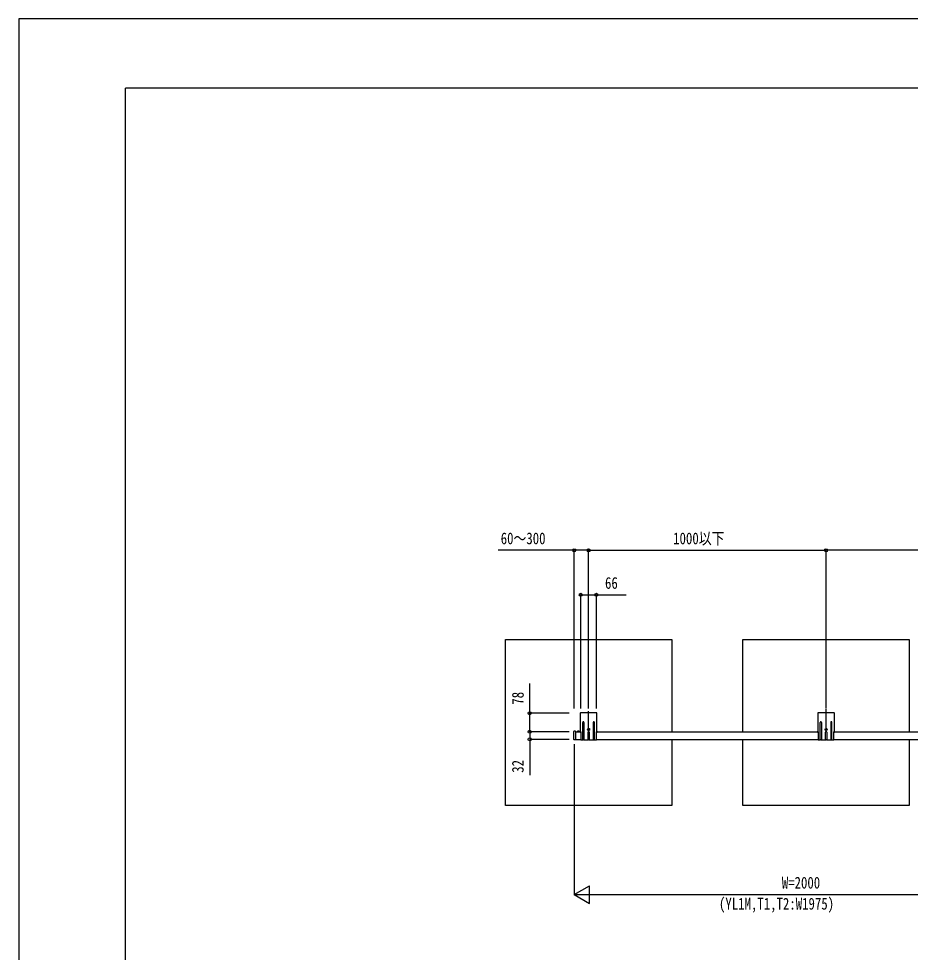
# Model space of a CAD drawing. Units: millimetres, scale not verified. Extents: x -6308 to 6308, y -4455 to 4455.
# Drawn here: x -6308 to -2553, y 525 to 4455 of the extents above; entities that cross this region are included whole.
import ezdxf
from ezdxf.enums import TextEntityAlignment as Align

# ---------------------------------------------------------------- set-up
doc = ezdxf.new("R2010")
doc.units = ezdxf.units.MM
doc.header["$LTSCALE"] = 20
for name, color, linetype in [('0-4_YKK_12', 2, 'Continuous'), ('0-5_YKK_A1', 4, 'Continuous'), ('0-6_YKK_D', 6, 'Continuous'), ('0-7_YKK_ZWAK', 7, 'Continuous')]:
    doc.layers.add(name, color=color, linetype=linetype)
doc.styles.add('ＭＳ ゴシック', font='')
doc.styles.get('ＭＳ ゴシック').set_extended_font_data('MS Gothic')

msp = doc.modelspace()

# ---------------------------------------------------------------- linework, layer by layer
at = {"layer": '0-4_YKK_12'}
for p, q in [((-3907.47, 1444.1), (-3907.47, 1539.1)), ((-2907.57, 1453.1), (-2907.57, 1548.1))]:
    msp.add_line(p, q, dxfattribs=at)
at = {"layer": '0-5_YKK_A1'}
for p, q in [((-3873.97, 1533.1), (-3940.97, 1533.1)), ((-2874.07, 1533.1), (-2941.07, 1533.1)), ((-3942.47, 1531.6), (-3942.47, 1455.1)), ((-3872.47, 1455.1), (-3872.47, 1531.6)), ((-2942.57, 1531.6), (-2942.57, 1455.1)), ((-2872.57, 1455.1), (-2872.57, 1531.6)), ((-3962.39, 1455.33), (-3969.13, 1454.92)), ((-3962.07, 1455.03), (-3962.07, 1454.35)), ((-3962.07, 1454.35), (-3962.07, 1419.85)), ((-3940.47, 1453.1), (-3942.47, 1455.1)), ((-3931.97, 1419.6), (-3931.97, 1492.6)), ((-3926.97, 1492.6), (-3926.97, 1419.6)), ((-3913.72, 1463.1), (-3901.22, 1463.1)), ((-3908.72, 1462.68), (-3909.55, 1462.68)), ((-3906.23, 1463.51), (-3905.4, 1463.51)), ((-3887.97, 1492.6), (-3887.97, 1419.6)), ((-3882.97, 1419.6), (-3882.97, 1492.6)), ((-3872.47, 1455.1), (-3874.47, 1453.1)), ((-2940.57, 1453.1), (-2942.57, 1455.1)), ((-2932.07, 1419.6), (-2932.07, 1492.6)), ((-2927.07, 1492.6), (-2927.07, 1419.6)), ((-2913.82, 1463.1), (-2901.32, 1463.1)), ((-2908.82, 1462.68), (-2909.65, 1462.68)), ((-2906.33, 1463.51), (-2905.5, 1463.51)), ((-2888.07, 1492.6), (-2888.07, 1419.6)), ((-2883.07, 1419.6), (-2883.07, 1492.6)), ((-2872.57, 1455.1), (-2874.57, 1453.1)), ((-3970.07, 1420.28), (-3970.07, 1453.92)), ((-3962.39, 1418.87), (-3969.13, 1419.28)), ((-3962.07, 1453.1), (-3940.47, 1453.1)), ((-3962.07, 1421.1), (-3940.47, 1421.1)), ((-3962.07, 1419.85), (-3962.07, 1419.17)), ((-3955.27, 1453.61), (-3945.87, 1453.61)), ((-3955.27, 1453.1), (-3955.27, 1453.61)), ((-3955.27, 1453.1), (-3945.87, 1453.1)), ((-3952.57, 1453.1), (-3948.57, 1453.1)), ((-3945.87, 1453.1), (-3945.87, 1453.61)), ((-3940.47, 1453.1), (-3940.47, 1449.56)), ((-3940.47, 1448.64), (-3940.47, 1430.56)), ((-3940.47, 1429.64), (-3940.47, 1419.6)), ((-3940.47, 1419.6), (-3931.97, 1419.6)), ((-3927.97, 1418.6), (-3930.97, 1418.6)), ((-3926.97, 1419.6), (-3909.97, 1419.6)), ((-3909.97, 1419.6), (-3909.97, 1451.8)), ((-3905.97, 1418.6), (-3908.97, 1418.6)), ((-3904.97, 1451.8), (-3904.97, 1419.6)), ((-3904.97, 1419.6), (-3887.97, 1419.6)), ((-3886.97, 1418.6), (-3883.97, 1418.6)), ((-3882.97, 1419.6), (-3874.47, 1419.6)), ((-3874.47, 1453.1), (-2940.57, 1453.1)), ((-3874.47, 1449.56), (-3874.47, 1453.1)), ((-3874.47, 1430.56), (-3874.47, 1448.64)), ((-3874.47, 1419.6), (-3874.47, 1429.64)), ((-3874.47, 1421.1), (-2940.57, 1421.1)), ((-2940.57, 1453.1), (-2940.57, 1449.56)), ((-2940.57, 1448.64), (-2940.57, 1430.56)), ((-2940.57, 1429.64), (-2940.57, 1419.6)), ((-2940.57, 1419.6), (-2932.07, 1419.6)), ((-2928.07, 1418.6), (-2931.07, 1418.6)), ((-2927.07, 1419.6), (-2910.07, 1419.6)), ((-2910.07, 1419.6), (-2910.07, 1451.8)), ((-2906.07, 1418.6), (-2909.07, 1418.6)), ((-2905.07, 1451.8), (-2905.07, 1419.6)), ((-2905.07, 1419.6), (-2888.07, 1419.6)), ((-2887.07, 1418.6), (-2884.07, 1418.6)), ((-2883.07, 1419.6), (-2874.57, 1419.6)), ((-2874.57, 1453.1), (-1972.57, 1453.1)), ((-2874.57, 1449.56), (-2874.57, 1453.1)), ((-2874.57, 1430.56), (-2874.57, 1448.64)), ((-2874.57, 1419.6), (-2874.57, 1429.64)), ((-2874.57, 1421.1), (-1972.57, 1421.1))]:
    msp.add_line(p, q, dxfattribs=at)
for points in [[(-3557.47, 1421.1), (-3557.47, 1142.1), (-4257.47, 1142.1), (-4257.47, 1842.1), (-3557.47, 1842.1), (-3557.47, 1453.1)], [(-3257.57, 1453.1), (-3257.57, 1842.1), (-2557.57, 1842.1), (-2557.57, 1453.1)], [(-3952.67, 1455.25), (-3951.72, 1453.31), (-3950.57, 1452.69)], [(-3948.47, 1455.25), (-3949.42, 1453.31), (-3950.57, 1452.69)], [(-3909.55, 1462.68), (-3909.55, 1463.51), (-3908.72, 1463.51)], [(-3907.89, 1464.34), (-3907.89, 1465.17), (-3907.06, 1465.17), (-3907.06, 1464.34)], [(-3907.06, 1461.85), (-3907.06, 1461.02), (-3907.89, 1461.02), (-3907.89, 1461.85)], [(-3905.4, 1463.51), (-3905.4, 1462.68), (-3906.23, 1462.68)], [(-2909.65, 1462.68), (-2909.65, 1463.51), (-2908.82, 1463.51)], [(-2907.99, 1464.34), (-2907.99, 1465.17), (-2907.16, 1465.17), (-2907.16, 1464.34)], [(-2907.16, 1461.85), (-2907.16, 1461.02), (-2907.99, 1461.02), (-2907.99, 1461.85)], [(-2905.5, 1463.51), (-2905.5, 1462.68), (-2906.33, 1462.68)], [(-2557.57, 1421.1), (-2557.57, 1142.1), (-3257.57, 1142.1), (-3257.57, 1421.1)]]:
    msp.add_lwpolyline(points, dxfattribs=at)
for centre in [(-3907.47, 1463.1), (-2907.57, 1463.1)]:
    msp.add_circle(centre, 4.25, dxfattribs=at)
for centre, radius, start, end in [((-3940.97, 1531.6), 1.5, 90, 180), ((-3873.97, 1531.6), 1.5, 0, 90), ((-2941.07, 1531.6), 1.5, 90, 180), ((-2874.07, 1531.6), 1.5, 0, 90), ((-3929.47, 1492.6), 2.5, 0, 180), ((-3885.47, 1492.6), 2.5, 0, 180), ((-2929.57, 1492.6), 2.5, 0, 180), ((-2885.57, 1492.6), 2.5, 0, 180), ((-3969.07, 1453.92), 1, 93.5, 180), ((-3962.37, 1455.03), 0.3, 0, 93.5), ((-3950.57, 1449.05), 6.55, 44.12696, 135.87304), ((-3907.47, 1451.8), 2.5, 0, 180), ((-3908.72, 1464.34), 0.83, 270, 0), ((-3908.72, 1461.85), 0.83, 0, 90), ((-3906.23, 1464.34), 0.83, 180, 270), ((-3906.23, 1461.85), 0.83, 90, 180), ((-2907.57, 1451.8), 2.5, 0, 180), ((-2908.82, 1464.34), 0.83, 270, 0), ((-2908.82, 1461.85), 0.83, 0, 90), ((-2906.33, 1464.34), 0.83, 180, 270), ((-2906.33, 1461.85), 0.83, 90, 180), ((-3969.07, 1420.28), 1, 180, 266.5), ((-3962.37, 1419.17), 0.3, 266.5, 0), ((-3940.67, 1449.1), 0.5, 293.57818, 66.42182), ((-3940.67, 1430.1), 0.5, 293.57818, 66.42182), ((-3930.97, 1419.6), 1, 180, 270), ((-3927.97, 1419.6), 1, 270, 0), ((-3908.97, 1419.6), 1, 180, 270), ((-3905.97, 1419.6), 1, 270, 0), ((-3886.97, 1419.6), 1, 180, 270), ((-3883.97, 1419.6), 1, 270, 0), ((-3874.27, 1449.1), 0.5, 113.57818, 246.42182), ((-3874.27, 1430.1), 0.5, 113.57818, 246.42182), ((-2940.77, 1449.1), 0.5, 293.57818, 66.42182), ((-2940.77, 1430.1), 0.5, 293.57818, 66.42182), ((-2931.07, 1419.6), 1, 180, 270), ((-2928.07, 1419.6), 1, 270, 0), ((-2909.07, 1419.6), 1, 180, 270), ((-2906.07, 1419.6), 1, 270, 0), ((-2887.07, 1419.6), 1, 180, 270), ((-2884.07, 1419.6), 1, 270, 0), ((-2874.37, 1449.1), 0.5, 113.57818, 246.42182), ((-2874.37, 1430.1), 0.5, 113.57818, 246.42182)]:
    msp.add_arc(centre, radius, start, end, dxfattribs=at)
at = {"layer": '0-6_YKK_D'}
for p, q in [((-3968.07, 1551.1), (-3968.07, 2218.1)), ((-3907.47, 1551.1), (-3907.47, 2218.1)), ((-3907.47, 1551.1), (-3907.47, 2218.1)), ((-3907.47, 2217.1), (-2907.57, 2217.1)), ((-2907.57, 1551.1), (-2907.57, 2218.1)), ((-2907.57, 1551.1), (-2907.57, 2218.1)), ((-1907.57, 2217.1), (-2907.57, 2217.1)), ((-3940.47, 1551.1), (-3940.47, 2030.6)), ((-3874.47, 1551.1), (-3874.47, 2030.6)), ((-3989.57, 1531.1), (-4156.57, 1531.1)), ((-3990.07, 1453.1), (-4156.57, 1453.1)), ((-3990.07, 1453.1), (-4156.57, 1453.1)), ((-3990.07, 1421.1), (-4156.57, 1421.1)), ((-3968.07, 1401.1), (-3968.07, 766.65)), ((-3968.07, 767.65), (-3903.12, 805.15)), ((-3903.12, 730.15), (-3903.12, 805.15)), ((-3968.07, 767.65), (-3903.12, 730.15)), ((-3968.07, 767.65), (-3838.17, 767.65)), ((-3893.07, 767.65), (-2043.07, 767.65))]:
    msp.add_line(p, q, dxfattribs=at)
for points in [[(-3907.47, 2217.1), (-3968.07, 2217.1), (-4288.17, 2217.1)], [(-3940.47, 2029.6), (-3874.47, 2029.6), (-3748.77, 2029.6)], [(-4155.57, 1453.1), (-4155.57, 1531.1), (-4155.57, 1656.8)], [(-4155.57, 1453.1), (-4155.57, 1421.1), (-4155.57, 1269.9)]]:
    msp.add_lwpolyline(points, dxfattribs=at)
for centre in [(-3968.07, 2217.1), (-3907.47, 2217.1), (-3907.47, 2217.1), (-2907.57, 2217.1), (-2907.57, 2217.1), (-3940.47, 2029.6), (-3874.47, 2029.6), (-4155.57, 1531.1), (-4155.57, 1453.1), (-4155.57, 1453.1), (-4155.57, 1421.1)]:
    msp.add_circle(centre, 6.38, dxfattribs=at)
at = {"layer": '0-7_YKK_ZWAK'}
for p in [(5842.53, 4162.5), (-5857.47, -3787.5)]:
    msp.add_line(p, (-5857.47, 4162.5), dxfattribs=at)
msp.add_lwpolyline([(-6307.5, -4455), (6307.5, -4455), (6307.5, 4455), (-6307.5, 4455)], close=True, dxfattribs=at)

# ---------------------------------------------------------------- texts
at = {"layer": '0-6_YKK_D', "style": 'ＭＳ ゴシック', "width": 0.8}
for s, p in [('60～300', (-4277.67, 2227.6)), ('1000以下', (-3551.52, 2227.6)), ('66', (-3838.47, 2040.1)), ('W=2000', (-3094.07, 778.15)), ('(YL1M,T1,T2:W1975)', (-3358.67, 689.65))]:
    msp.add_text(s, height=49.49, dxfattribs=at).set_placement(p, align=Align.BOTTOM_LEFT)
for s, p in [('78', (-4166.07, 1567.1)), ('32', (-4166.07, 1280.4))]:
    msp.add_text(s, height=49.49, rotation=90, dxfattribs=at).set_placement(p, align=Align.BOTTOM_LEFT)

doc.saveas('drawing.dxf')
